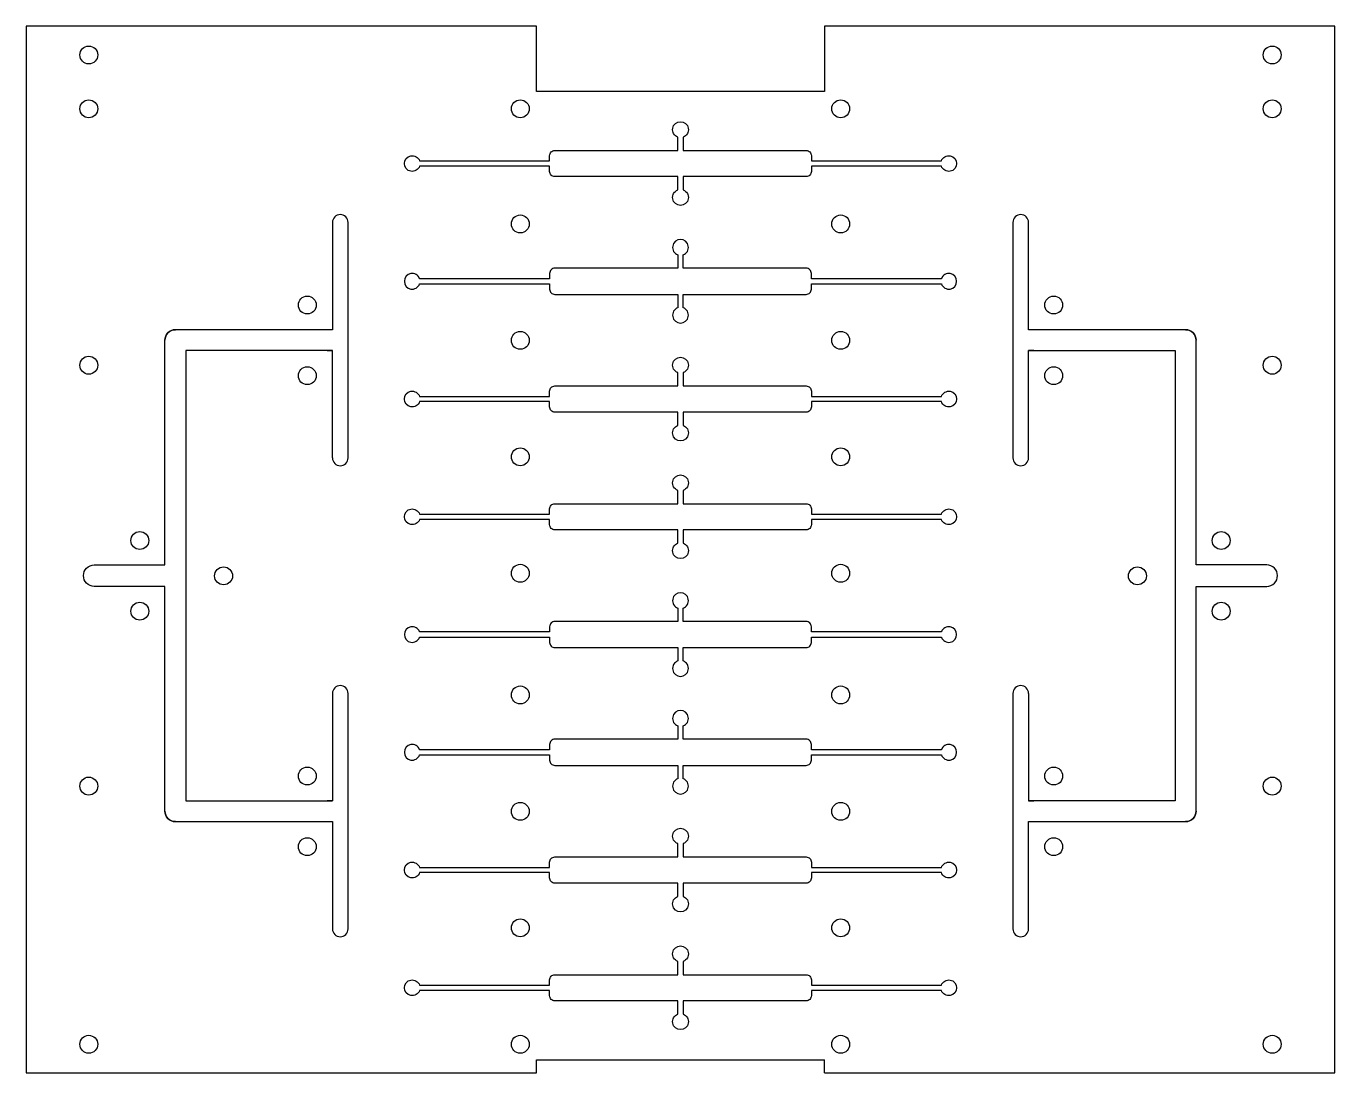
# Model space of a CAD drawing. Header units: millimetres. Extents: x 5 to 255, y 5 to 205.
import ezdxf

# ---------------------------------------------------------------- set-up
doc = ezdxf.new("R2010")
doc.units = ezdxf.units.MM
doc.header["$MEASUREMENT"] = 0

msp = doc.modelspace()

# ---------------------------------------------------------------- linework, layer by layer
for p, q in [((63.5, 122.5), (63.5, 143)), ((196.5, 122.5), (196.5, 143)), ((63.5, 77.5), (63.5, 57)), ((196.5, 77.5), (196.5, 57)), ((157.5, 5), (157.5, 7.5))]:
    msp.add_line(p, q)
for points in [[(157.5, 5), (255, 5), (255, 97.5), (255, 102.5), (255, 205), (157.5, 205), (157.5, 192.5), (102.5, 192.5), (102.5, 205), (5, 205), (5, 102.5), (5, 97.5), (5, 5), (102.5, 5), (102.5, 7.5), (157.5, 7.5)], [(62.5, 143), (63.5, 143), (35.5, 143), (35.5, 100), (35.5, 57), (63.5, 57), (62.5, 57)], [(197.5, 143), (196.5, 143), (224.5, 143), (224.5, 100), (224.5, 57), (196.5, 57), (197.5, 57)]]:
    msp.add_lwpolyline(points)
for points in [[(129.5, 173.7), (129.5, 176.25), (106, 176.25, -0.414214), (105, 177.25), (105, 178.25), (80.16, 178.25, -5.828427), (80.16, 179.25), (105, 179.25), (105, 180.25, -0.414214), (106, 181.25), (129.5, 181.25), (129.5, 183.8, -5.898979), (130.5, 183.8), (130.5, 181.25), (154, 181.25, -0.414214), (155, 180.25), (155, 179.25), (179.84, 179.25, -5.828427), (179.84, 178.25), (155, 178.25), (155, 177.25, -0.414214), (154, 176.25), (130.5, 176.25), (130.5, 173.7, -5.898981)], [(155, 157.75, 0.414214), (154, 158.75), (130.5, 158.75), (130.5, 161.3, 5.898979), (129.5, 161.3), (129.5, 158.75), (106, 158.75, 0.414214), (105, 157.75), (105, 156.75), (80.16, 156.75, 5.828427), (80.16, 155.75), (105, 155.75), (105, 154.75, 0.414214), (106, 153.75), (129.5, 153.75), (129.5, 151.2, 5.89898), (130.5, 151.2), (130.5, 153.75), (154, 153.75, 0.414214), (155, 154.75), (155, 155.75), (179.84, 155.75, 5.828427), (179.84, 156.75), (155, 156.75)], [(155, 132.25, -0.414214), (154, 131.25), (130.5, 131.25), (130.5, 128.7, -5.898979), (129.5, 128.7), (129.5, 131.25), (106, 131.25, -0.414214), (105, 132.25), (105, 133.25), (80.16, 133.25, -5.828427), (80.16, 134.25), (105, 134.25), (105, 135.25, -0.414214), (106, 136.25), (129.5, 136.25), (129.5, 138.8, -5.89898), (130.5, 138.8), (130.5, 136.25), (154, 136.25, -0.414214), (155, 135.25), (155, 134.25), (179.84, 134.25, -5.828427), (179.84, 133.25), (155, 133.25)], [(155, 109.75, -0.414214), (154, 108.75), (130.5, 108.75), (130.5, 106.2, -5.898979), (129.5, 106.2), (129.5, 108.75), (106, 108.75, -0.414214), (105, 109.75), (105, 110.75), (80.16, 110.75, -5.828427), (80.16, 111.75), (105, 111.75), (105, 112.75, -0.414214), (106, 113.75), (129.5, 113.75), (129.5, 116.3, -5.898981), (130.5, 116.3), (130.5, 113.75), (154, 113.75, -0.414214), (155, 112.75), (155, 111.75), (179.84, 111.75, -5.828427), (179.84, 110.75), (155, 110.75)], [(155, 90.25, 0.414214), (154, 91.25), (130.5, 91.25), (130.5, 93.8, 5.898979), (129.5, 93.8), (129.5, 91.25), (106, 91.25, 0.414214), (105, 90.25), (105, 89.25), (80.16, 89.25, 5.828427), (80.16, 88.25), (105, 88.25), (105, 87.25, 0.414214), (106, 86.25), (129.5, 86.25), (129.5, 83.7, 5.898981), (130.5, 83.7), (130.5, 86.25), (154, 86.25, 0.414214), (155, 87.25), (155, 88.25), (179.84, 88.25, 5.828427), (179.84, 89.25), (155, 89.25)], [(155, 67.75, 0.414214), (154, 68.75), (130.5, 68.75), (130.5, 71.3, 5.898979), (129.5, 71.3), (129.5, 68.75), (106, 68.75, 0.414214), (105, 67.75), (105, 66.75), (80.16, 66.75, 5.828427), (80.16, 65.75), (105, 65.75), (105, 64.75, 0.414214), (106, 63.75), (129.5, 63.75), (129.5, 61.2, 5.89898), (130.5, 61.2), (130.5, 63.75), (154, 63.75, 0.414214), (155, 64.75), (155, 65.75), (179.84, 65.75, 5.828427), (179.84, 66.75), (155, 66.75)], [(155, 42.25, -0.414214), (154, 41.25), (130.5, 41.25), (130.5, 38.7, -5.898979), (129.5, 38.7), (129.5, 41.25), (106, 41.25, -0.414214), (105, 42.25), (105, 43.25), (80.16, 43.25, -5.828427), (80.16, 44.25), (105, 44.25), (105, 45.25, -0.414214), (106, 46.25), (129.5, 46.25), (129.5, 48.8, -5.89898), (130.5, 48.8), (130.5, 46.25), (154, 46.25, -0.414214), (155, 45.25), (155, 44.25), (179.84, 44.25, -5.828427), (179.84, 43.25), (155, 43.25)], [(155, 19.75, -0.414214), (154, 18.75), (130.5, 18.75), (130.5, 16.2, -5.898979), (129.5, 16.2), (129.5, 18.75), (106, 18.75, -0.414214), (105, 19.75), (105, 20.75), (80.16, 20.75, -5.828427), (80.16, 21.75), (105, 21.75), (105, 22.75, -0.414214), (106, 23.75), (129.5, 23.75), (129.5, 26.3, -5.898981), (130.5, 26.3), (130.5, 23.75), (154, 23.75, -0.414214), (155, 22.75), (155, 21.75), (179.84, 21.75, -5.828427), (179.84, 20.75), (155, 20.75)]]:
    msp.add_lwpolyline(points, format="xyb", close=True)
for points in [[(66.5, 122.5), (66.5, 167.5, 1), (63.5, 167.5), (63.5, 147), (33.5, 147)], [(226.5, 147), (196.5, 147), (196.5, 167.5, 1), (193.5, 167.5), (193.5, 122.5)], [(31.5, 55, 0.414214), (33.5, 53, -0.414214), (31.5, 55), (31.5, 97.96), (17.98, 97.96, -0.416918), (15.96, 100, -0.416918), (17.98, 102.04), (31.5, 102.04), (31.5, 145, -0.414214), (33.5, 147, 0.414214), (31.5, 145)], [(228.5, 55, -0.414214), (226.5, 53, 0.414214), (228.5, 55), (228.5, 97.96), (242.02, 97.96, 0.416918), (244.04, 100, 0.416918), (242.02, 102.04), (228.5, 102.04), (228.5, 145, 0.414214), (226.5, 147, -0.414214), (228.5, 145)], [(33.5, 53), (63.5, 53), (63.5, 32.5, 1), (66.5, 32.5), (66.5, 77.5)], [(193.5, 77.5), (193.5, 32.5, 1), (196.5, 32.5), (196.5, 53), (226.5, 53)]]:
    msp.add_lwpolyline(points, format="xyb")
for centre in [(16.96, 199.5), (243.04, 199.5), (16.96, 189.21), (99.4, 189.21), (160.6, 189.21), (243.04, 189.21), (99.4, 167.21), (160.6, 167.21), (58.71, 151.71), (201.29, 151.71), (99.4, 144.96), (160.6, 144.96), (16.96, 140.21), (243.04, 140.21), (58.71, 138.21), (201.29, 138.21), (99.4, 122.71), (160.6, 122.71), (26.71, 106.71), (233.29, 106.71), (42.71, 99.96), (99.4, 100.46), (160.6, 100.46), (217.29, 99.96), (26.71, 93.21), (233.29, 93.21), (99.4, 77.21), (160.6, 77.21), (58.71, 61.71), (201.29, 61.71), (16.96, 59.79), (243.04, 59.79), (243.04, 59.79), (99.4, 54.96), (160.6, 54.96), (58.71, 48.21), (201.29, 48.21), (99.4, 32.71), (160.6, 32.71), (16.96, 10.46), (99.4, 10.46), (160.6, 10.46), (243.04, 10.46)]:
    msp.add_circle(centre, 1.71)
for centre, start, end in [((65, 122.5), 180, 0), ((195, 122.5), 180, 0), ((65, 77.5), 0, 180), ((195, 77.5), 0, 180)]:
    msp.add_arc(centre, 1.5, start, end)

doc.saveas('drawing.dxf')
